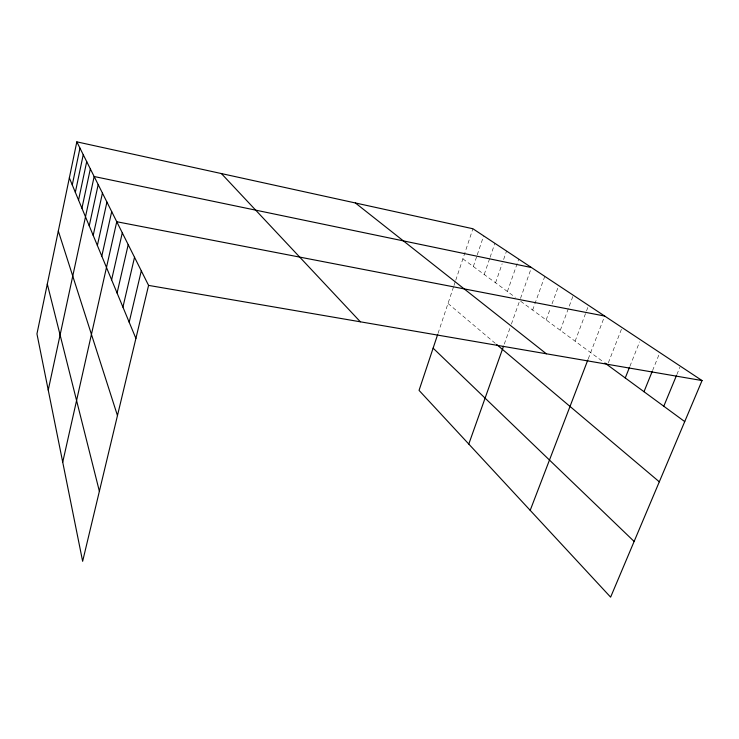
<?xml version="1.0" encoding="UTF-8"?>
<svg xmlns="http://www.w3.org/2000/svg" width="739" height="739" viewBox="0 0 739 739"><rect width="100%" height="100%" fill="white"/><g stroke="black" fill="none" stroke-linecap="round" stroke-linejoin="round"><path stroke-width="0.55" stroke-dasharray="3.69 2.77" d="M438.042 333.363L453.635 286.584M453.986 285.522L455.39 281.31M455.751 280.238L472.905 228.748M473.329 266.52L476.895 255.953M477.246 254.89L483.666 235.87M484.211 274.502L489.726 258.364M490.096 257.283L494.871 243.297M495.555 282.825L502.151 263.749M503.619 259.509L506.548 251.038M507.388 291.508L518.741 259.112M504.275 344.106L510.261 327.266M511.388 324.088L519.36 301.641M520.496 298.436L531.092 268.608M532.653 310.038L544.782 276.368M546.149 319.941L550.472 308.135M552.042 303.84L558.712 285.596M560.291 330.315L573.298 295.258M575.108 341.187L588.604 305.401M588.262 358.858L604.668 316.043M608.345 362.821L621.675 328.652M629.905 366.295L639.604 341.871M652.555 370.572L658.985 354.711M676.85 374.608L679.898 367.228M462.873 258.853L515.332 297.327M520.662 301.244L603.966 362.35M448.01 303.452L495.666 343.681"/><path stroke-width="1.11" d="M76.828 141.851L36.95 333.889L82.639 561.298L148.576 285.393L76.828 141.851L472.905 228.748L702.05 380.557L610.617 597.149L419.05 390.377L437.691 334.416M72.274 184.916L79.96 148.123M75.341 192.306L83.248 154.7M78.556 200.066L86.703 161.61M81.937 208.222L90.334 168.871M48.238 390.09L94.158 176.519L531.47 267.546M89.243 225.848L98.185 184.584M93.197 235.39L102.435 193.091M97.372 245.468L106.933 202.089M101.797 256.137L111.7 211.622M62.723 462.152L116.753 221.737L604.668 316.043M111.617 279.832L122.295 232.822M117.085 293.032L128.207 244.646M122.933 307.128L134.526 257.283M129.186 322.222L141.297 270.834M468.785 444.056L503.527 346.212M530.196 510.335L587.856 359.902M625.259 377.971L629.48 367.357M643.992 391.716L652.131 371.625M663.779 406.238L676.416 375.661M148.576 285.393L702.05 380.557M604.853 362.997L684.73 421.599M355.357 202.957L546.361 353.796M496.506 344.392L659.308 481.81M433.119 348.161L634.127 541.447M221.404 173.573L360.364 321.807M69.346 177.859L135.902 338.425M58.316 231.011L117.464 415.586M47.305 284.035L99.377 491.269"/></g></svg>
